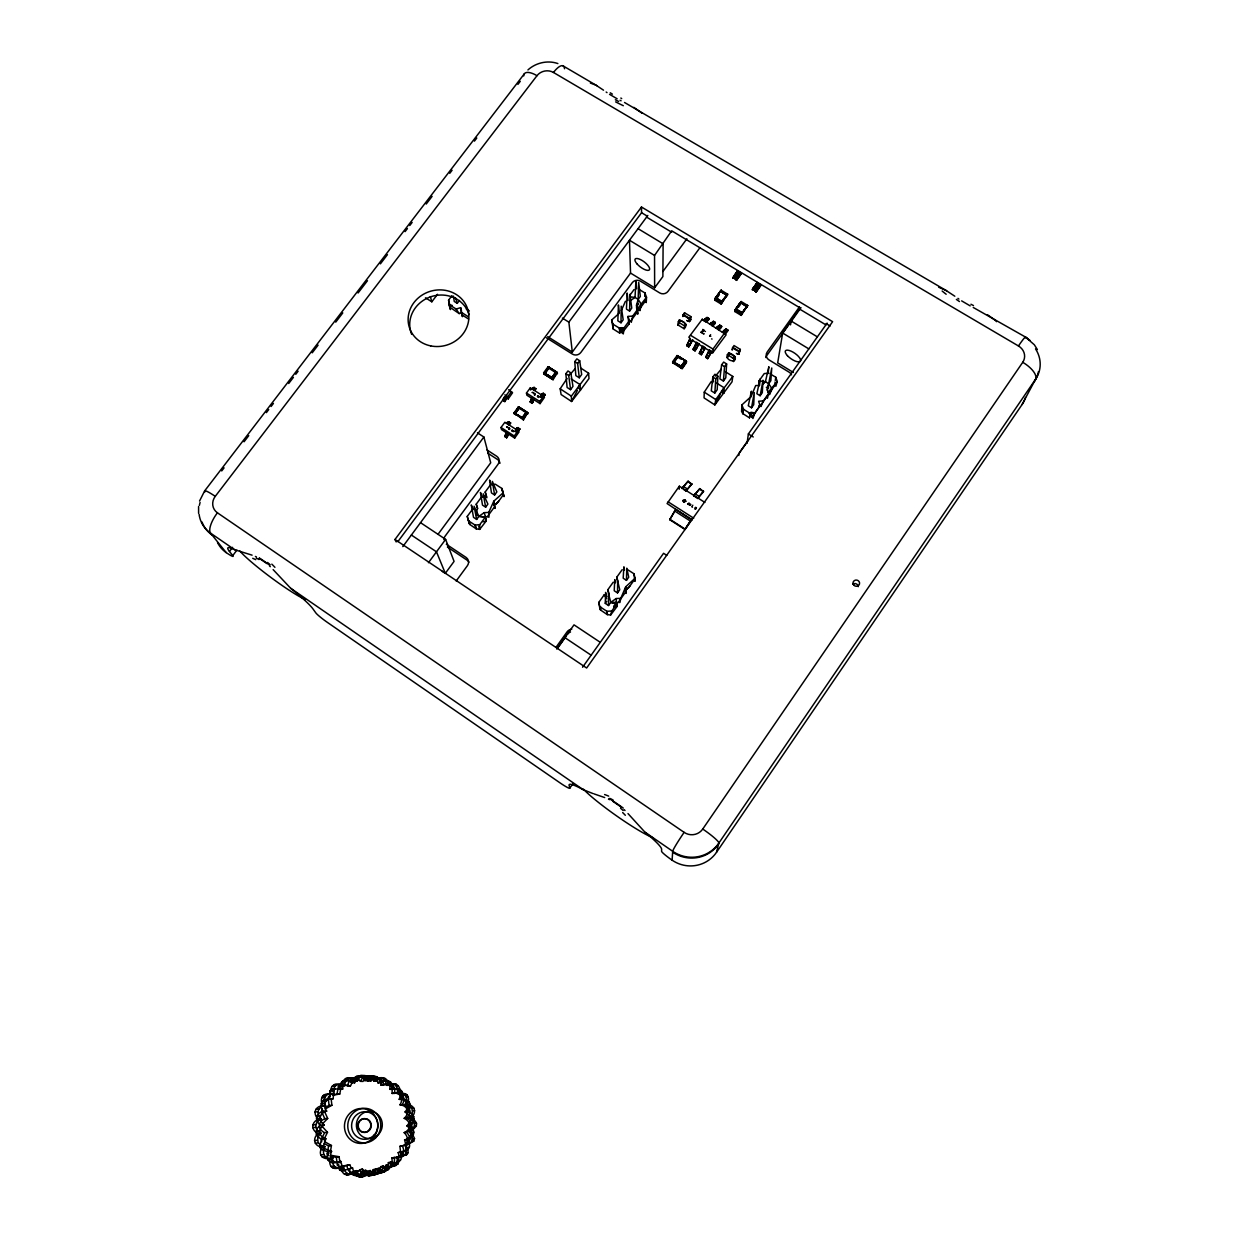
<?xml version="1.0" encoding="UTF-8"?>
<svg xmlns="http://www.w3.org/2000/svg" width="1239" height="1239" viewBox="0 0 1239 1239"><rect width="100%" height="100%" fill="white"/><g stroke="black" fill="none" stroke-linecap="round" stroke-linejoin="round"><path stroke-width="1.5" d="M403.248 1153.927L400.863 1154.655L399.918 1146.338C408.142 1145.61 409.706 1137.944 404.177 1132.632C411.503 1129.472 411.333 1121.574 404.193 1118.321C410.14 1113.195 407.941 1105.56 399.996 1104.816C404.177 1098.188 399.841 1091.528 392.02 1093.418C393.073 1084.806 388.907 1081.74 381.07 1085.225C380.729 1077.156 373.264 1074.91 368.2 1081.028C365.397 1073.284 357.529 1074.012 354.648 1081.198C349.336 1074.74 342.599 1078.147 341.747 1085.72C334.685 1081.337 329.295 1086.773 330.72 1094.161C322.45 1092.597 319.414 1098.528 322.636 1105.715C314.66 1106.396 312.693 1114.031 318.268 1119.266C311.051 1122.379 310.958 1130.216 318.082 1133.53L321.087 1133.127C315.202 1138.114 317.169 1145.812 325.083 1146.586C320.901 1153.091 325.036 1159.936 332.888 1158.031C330.736 1165.605 336.931 1170.716 343.761 1166.317C343.946 1174.417 351.597 1176.895 356.615 1170.623C359.325 1178.459 367.394 1177.855 370.213 1170.514C375.324 1177.143 382.65 1173.627 383.161 1165.961C390.146 1170.561 395.907 1164.815 394.188 1157.458C402.179 1159.472 406.005 1152.347 402.21 1145.827C410.233 1145.177 412.076 1137.371 406.423 1132.245C413.687 1129.178 413.532 1121.233 406.438 1118.058L404.193 1118.321M645.256 293.132L645.24 296.586L645.256 293.132L638.643 289.167M701.32 354.772L705.316 347.741L702.947 346.285L701.863 348.066L699.369 353.177L701.32 354.772L705.316 347.741M695.265 507.804L695.513 508.95M721.857 302.192L721.206 304.097L721.315 301.743L727.603 294.154L721.206 304.097L714.748 300.179L714.841 298.94L715.352 298.119L722.368 302.486M741.34 314.164L747.644 305.429L741.201 315.403L734.727 311.469L735.362 309.425L734.851 310.23L741.34 314.164L741.201 315.403C743.818 312.383 736.415 308.108 734.727 311.469L741.154 301.511L747.644 305.429L741.34 314.164L741.836 313.482M475.776 514.247L478.92 516.338L485.208 517.252L479.756 524.686L479.694 529.378L476.225 528.867L469.751 524.453L468.419 520.783L467.242 516.415L472.694 509.012M617.518 592.923L617.657 580.967L619.763 589.749L617.518 592.923L614.234 590.771L614.745 579.604L615.442 582.795M621.002 322.775L621.204 306.188L623.171 319.817L621.002 322.775L617.843 320.824L618.416 304.949L619.33 312.336M516.105 431.73L515.811 430.676L516.105 431.73L514.572 431.28L516.121 431.126M707.655 358.675L711.666 351.644L709.436 350.141L708.011 352.434L705.719 357.064L707.655 358.675L711.666 351.644L709.436 350.141L710.21 353.192L708.011 352.434M761.009 285.264L756.053 292.141L754.659 289.849L752.305 289.384L757.277 282.507C757.323 284.614 763.007 286.07 759.755 284.211L758.717 284.32M541.52 397.239L541.226 396.17L541.52 397.239L539.987 396.774L541.536 396.619M654.548 255.435L629.474 240.242L630.543 273.076L654.641 287.789L654.548 255.435L671.677 230.81L799.96 307.861L782.645 333.028L777.689 362.888L793.394 372.474M399.19 1099.334C402.365 1092.24 397.285 1086.324 389.851 1089.329C390.874 1081.492 384.013 1077.729 377.988 1082.886C376.625 1074.956 368.819 1073.981 364.777 1080.625C360.952 1073.408 353.301 1075.375 351.489 1082.747C345.464 1077.109 339.068 1081.585 339.378 1089.035L342.707 1089.035C342.289 1081.662 348.809 1077.233 354.679 1082.809C356.46 1075.514 364.08 1073.578 367.844 1080.718C371.808 1074.136 379.583 1075.111 380.915 1082.963C386.847 1077.822 393.708 1081.585 392.655 1089.329C399.949 1086.34 405.122 1092.24 401.901 1099.225C409.737 1098.776 412.85 1105.978 407.739 1111.693L405.091 1111.941C410.248 1106.133 407.104 1098.916 399.19 1099.334L401.901 1099.225M629.598 311.066L629.954 294.262L631.751 308.108L629.598 311.066L626.438 309.115L627.166 293.039L627.987 300.55M672.7 361.633L681.744 366.434L682.147 367.487L672.7 361.633L682.116 368.633L686.53 361.432L677.067 355.593L672.7 361.633L672.669 362.779L682.116 368.633L686.483 362.593L685.787 360.859L684.408 361.865M342.134 1166.255L347.075 1165.512C347.369 1173.519 354.741 1175.95 359.806 1169.771C362.655 1177.484 370.306 1176.926 373.249 1169.647C378.422 1176.229 385.437 1172.714 386.057 1165.156C392.995 1169.678 398.648 1164.041 396.976 1156.73C404.983 1158.573 408.514 1151.836 404.905 1145.239C412.974 1144.48 414.492 1137.03 409.071 1131.796C416.196 1128.667 416.149 1120.954 409.071 1117.764C414.91 1112.746 412.742 1105.25 404.952 1104.522C409.056 1098.002 404.797 1091.513 397.13 1093.34C399.082 1085.767 393.088 1081.182 386.367 1085.318C386.041 1077.372 378.7 1075.22 373.744 1081.182C371.003 1073.624 363.259 1074.29 360.456 1081.353C355.438 1074.987 348.391 1078.379 347.803 1085.798L344.086 1085.209M683.324 489.297L685.988 490.985L691.811 484.201L688.125 481.181L681.992 488.445L688.125 481.181M626.454 580.363L626.779 568.19L628.715 577.204L626.454 580.363L623.186 578.21L623.883 566.812L624.502 570.11M414.384 1126.22C422.081 1124.145 407.337 1114.388 405.091 1111.941M686.53 361.432L677.067 355.593L677.036 356.755L680.769 359.062M320.901 1149.234L328.118 1151.991C324.943 1159.208 329.76 1165.032 337.411 1162.151L339.517 1169.771L341.809 1171.056L345.139 1170.189L342.878 1168.919L340.787 1161.392C333.353 1164.428 328.304 1158.31 331.587 1151.325L324.448 1148.615C317.571 1152.162 320.251 1141.444 322.357 1139.276L325.888 1138.749L323.348 1146.183L324.448 1148.615M626.996 569.259L633.841 573.688L635.158 578.164L625.741 586.775L620.785 598.344L616.124 598.545L610.796 602.324L608.535 605.515L605.267 603.347L605.608 592.412L606.367 595.51M690.727 319.662L689.364 321.505L690.727 319.662L690.835 316.595L684.532 312.755L682.797 316.255M688.714 503.715L687.939 504.242L689.256 503.654M681.404 366.899L682.147 367.487M713.633 381.256L711.093 381.736L704.263 392.159L704.062 397.905L714.841 404.905L732.032 381.813L732.791 376.439L725.605 371.839M737.251 278.698L740.364 273.323L737.112 271.372L733.674 276.529L737.251 278.698L740.364 273.323M408.111 1149.591L400.925 1151.945C403.558 1158.93 398.679 1165.31 391.214 1161.857C391.71 1169.384 385.081 1173.937 379.103 1168.176C377.337 1175.672 369.547 1177.608 365.768 1170.266C361.742 1177.05 353.843 1175.919 352.557 1167.928L349.305 1168.764C350.622 1176.849 358.567 1177.979 362.655 1171.134C366.496 1178.552 374.302 1176.585 376.114 1169.012C382.309 1174.789 388.69 1170.266 388.365 1162.631C395.922 1166.116 400.832 1159.673 398.184 1152.611C406.454 1151.527 413.423 1148.77 407.244 1139.415C414.957 1137.665 415.886 1129.829 409.598 1125.554L406.95 1125.941C413.253 1130.324 412.401 1138.13 404.58 1139.957L406.686 1147.794L405.447 1150.241M637.187 307.907L638.162 299.373L640.331 296.431L638.689 282.384L638.162 299.373L636.521 305.026L637.961 308.914L637.744 314.195L637.357 311.996L630.682 321.118L629.04 321.211M677.841 324.866L679.251 320.003L683.804 322.202L685.895 324.804L684.129 328.738L677.841 324.866L679.142 323.069L678.012 324.928M684.424 315.806L684.532 312.755M406.438 1118.058C412.339 1113.009 410.14 1105.389 402.272 1104.677C406.423 1098.126 402.102 1091.466 394.374 1093.387C396.449 1085.829 390.208 1080.966 383.501 1085.271C383.254 1077.295 375.68 1075.003 370.74 1081.105C368.014 1073.454 360.115 1074.12 357.328 1081.275C352.263 1074.832 345.092 1078.271 344.535 1085.751C337.689 1081.306 331.99 1086.866 333.601 1094.114C325.981 1091.853 321.66 1099.38 325.578 1105.56C317.695 1106.21 315.713 1113.861 321.273 1119.003C314.087 1122.023 314.025 1129.922 321.087 1133.127M701.816 320.049L702.281 319.228L726.147 334.778L712.719 352.805L692.028 340.106M695.048 496.746L697.712 498.45L703.504 491.62L699.818 488.6L693.716 495.894L699.818 488.6M749.734 397.781L741.898 404.89L741.588 411.472L742.765 413.594L749.502 417.837L750.462 414.12M334.251 1089.995L333.059 1098.792C325.176 1098.002 322.171 1105.234 326.678 1111.135C319.104 1112.854 317.974 1120.598 324.2 1124.904L320.669 1125.275C314.396 1120.877 315.511 1113.149 323.178 1111.368C318.624 1105.358 321.66 1098.157 329.62 1098.885L330.008 1090.847L331.897 1088.957L335.304 1088.957L330.968 1089.871M646.526 297.236L646.247 302.595L645.875 300.396L639.216 309.487L636.985 309.611L646.526 297.236L645.085 293.364M717.877 376.191L717.195 389.727L714.81 393.042L711.279 390.843L712.828 377.028L714.934 374.24L717.877 376.191L715.786 378.871L714.81 393.042M756.89 289.384L753.622 287.417L753.235 288.3L756.828 290.484L759.972 285.109L756.704 283.142L752.259 289.849L754.659 290.344M534.381 394.823L535.403 394.374L534.613 395.024M508.935 429.298L509.941 428.632L509.167 429.499M635.158 578.164L634.972 581.354L633.841 573.688M669.726 519.699L675.735 509.415L691.532 519.296L684.95 529.471L669.726 519.699L675.735 509.415M726.627 363.987L725.791 377.756L723.421 381.054L719.874 378.855L721.609 364.824L723.684 362.067L726.627 363.987L724.552 366.667L723.421 381.054M1035.525 348.902A32.09 29.117 10.4 0 1 1035.525 379.304L1022.067 404.549L716.529 852.293A32.044 31.502 31.9 0 1 672.111 860.176L672.7 851.301A19.809 1.27 -56 0 1 684.129 832.36A13.443 13.211 28.9 0 0 702.745 829.046L1022.733 362.299A12.963 11.755 10.3 0 0 1018.443 345.96L553.477 72.466A11.894 10.547 -10.8 0 0 536.998 75.672A17.842 7.031 40 0 0 523.741 75.889M758.733 385.902L759.073 380.853L764.246 373.574L768.985 373.171M715.352 298.119L721.144 290.236L727.603 294.154L721.299 302.858L714.841 298.94L721.144 290.236L721.052 291.506M716.421 298.754L714.748 300.179L718.078 295.594M720.664 290.809L721.144 290.236M682.859 500.432L683.107 500.339M537.664 395.675L537.54 396.774L537.788 395.706M750.911 396.976L751.392 391.214L748.279 405.757L751.546 407.786L753.715 404.735L754.272 392.5L751.546 407.786M727.123 294.712L727.603 294.154M741.433 273.494L736.477 280.355L735.083 278.574L732.698 278.078L737.716 270.752C737.763 272.859 743.431 274.315 740.179 272.441L739.156 272.565M712.781 382.634L713.122 378.902M721.423 391.942L723.684 393.336L724.211 387.807L732.791 376.439M759.507 385.654L760.142 378.964L756.859 393.708L760.142 395.721L762.295 392.701L763.023 380.234L760.142 395.721M736.012 275.073L737.344 276.39L738.32 274.64L736.926 273.804L736.012 275.073L737.344 276.39M736.477 280.355L741.495 273.029M732.698 278.078L737.716 270.752M736.384 353.394L738.676 354.23L740.349 349.429L733.968 345.526L732.187 350.11A13.644 2.478 -58.2 0 1 732.621 347.555L732.884 347.586A13.521 12.467 -0.9 0 0 738.723 351.164L738.971 351.38A13.644 2.432 -58.2 0 0 738.661 354.168M733.473 361.556L735.099 356.77L728.687 352.852L727.386 354.679C724.784 360.952 737.67 363.647 734.959 356.662A13.536 12.545 -1.4 0 0 729.028 352.96L728.578 354.943M740.674 302.068L741.015 302.75M768.134 373.558L768.861 366.729L765.423 381.705L762.93 384.013M704.418 319.693L705.44 319.848C706.137 315.403 711.449 318.686 707.392 321.071L704.418 319.693L703.365 320.498L705.626 321.366L709.064 318.516M629.366 320.638L624.146 327.746L623.294 333.911L622.133 332.78L628.963 324.153L629.366 320.638L628.003 316.441L632.757 316.022L637.961 308.914M743.446 408.932L742.765 413.594L743.446 408.932L741.898 404.89M747.148 306.126L747.644 305.429M710.752 323.549L711.744 323.704C712.456 319.244 717.768 322.543 713.71 324.912L710.752 323.549L709.684 324.355L711.155 322.589L714.051 323.983L715.383 322.372M198.581 506.519L198.596 513.256M755.589 286.859L756.921 288.16L757.912 286.426L756.518 285.59L755.589 286.859L756.983 287.696M756.053 292.141L761.071 284.784M753.235 288.3L757.277 282.507M717.087 327.421L718.062 327.561C718.775 323.1 724.087 326.399 720.029 328.784L717.087 327.421L716.018 328.227L717.489 326.461L720.37 327.839L721.702 326.229M727.959 330.534L726.085 328.831L722.368 332.098L723.421 331.293L726.364 332.641L727.959 330.534L726.085 328.831M749.502 417.837L750.106 413.361L743.276 409.164M747.071 443.299L748.371 433.944L827.125 323.131M690.835 316.595L689.411 321.505L687.103 320.669M679.313 322.186L679.576 320.111A13.412 12.39 -4.4 0 1 685.337 323.642L685.554 323.89A13.552 2.85 -58.4 0 1 685.477 326.724L685.229 326.693A13.366 12.344 -4.4 0 0 684.114 325.656L677.95 321.799M409.071 1117.764L411.24 1117.516C417.032 1112.56 414.864 1105.08 407.151 1104.383C410.047 1099.256 408.529 1092.039 401.25 1093.634M680.908 366.713L673.939 362.299L678.337 356.259L685.275 360.564L680.908 366.713L673.939 362.299L678.337 356.259M332.888 1158.031C324.386 1160.54 316.828 1156.312 322.109 1147.097C314.117 1146.307 312.151 1138.548 318.082 1133.53M328.97 1155.894L327.313 1153.741L328.583 1145.982L324.246 1143.551M330.441 1151.651L331.448 1145.486L324.819 1141.785L324.417 1140.515M625.137 590.384L625.741 586.775L625.989 593.466L625.137 590.384L628.916 587.41L634.569 579.48M329.977 1158.635C328.381 1166.813 333.384 1170.917 340.942 1167.014C341.267 1175.161 348.717 1177.685 353.92 1171.351C356.847 1179.311 364.514 1178.552 367.627 1171.242C372.893 1177.917 380.063 1174.402 380.698 1166.658C387.761 1171.258 393.537 1165.527 391.818 1158.062L394.188 1157.458M393.475 1166.348L397.874 1164.071L398.431 1160.897M716.653 383.13L724.211 387.807L715.77 399.578L714.841 404.905L720.602 393.568M790.528 324.85L791.194 321.071L817.368 336.853M333.245 1094.718L336.993 1094.068L338.417 1086.231L342.568 1084.683M332.486 1095.291L339.749 1094.022L341.298 1086.169M775.258 380.435L775.831 377.291L770.348 373.992M740.349 349.429L738.754 354.23M767.39 390.331L771.758 367.998L770.859 380.683L768.707 383.703L767.127 389.542L768.676 393.553L767.375 398.215L767.173 396.108L760.498 405.494L758.81 405.571M531.996 392.531L532.971 392.5M533.637 393.568L534.52 393.429M620.785 598.344L619.934 602.479L610.796 602.324L608.504 593.791L608.535 605.515M506.565 426.975L507.463 426.851M508.207 428.028L509.105 427.904M632.757 316.022L631.286 322.295L630.682 321.118M695.652 508.733L695.342 507.479M716.529 852.293L718.837 843.093L1035.525 379.304A19.081 8.054 31.4 0 0 1022.733 362.299M502.957 400.367L504.18 397.409L506.147 398.493L504.862 401.591L502.879 400.197L503.979 397.363L505.915 398.586L504.862 401.591M504.8 436.515L506.534 432.612L504.722 436.36L506.705 437.754L508.594 433.898L506.705 437.754M611.648 320.018L613.243 329.032L619.732 333.136L621.219 327.716L624.146 327.746L622.133 332.78L621.219 327.716L619.485 328.18L612.902 324.153L611.648 320.018L619.423 313.095M530.942 400.956L531.949 398.168L530.106 401.947L530.942 400.956L532.863 402.179L532.089 403.341L533.994 399.438L532.863 402.179M690.634 504.536L689.411 505.28M608.395 597.105L609.263 594.039L607.791 589.795L613.228 582.191M407.523 1140.174L409.799 1139.555M412.355 1139.183L414.538 1138.595L411.224 1131.424L416.505 1125.895M414.538 1138.595L413.749 1141.165L408.762 1143.845M775.831 377.291L777.225 381.535L775.862 386.289L774.979 382.015M610.641 615.009L611.818 610.951L617.254 603.3L610.796 602.324L616.79 604.446L617.223 606.305L610.641 615.009L607.296 614.621L600.574 610.037L599.661 607.482L598.809 602.371L604.26 594.751L606.754 596.3M324.06 1139.23L327.514 1132.307L324.618 1132.678C317.633 1129.488 317.695 1121.698 324.788 1118.693L321.567 1111.538L322.403 1108.967M476.225 512.76L477.588 508.3L476.225 504.196L481.661 496.808M715.677 297.794L722.136 301.604L726.782 295.285L722.136 301.604L715.677 297.794L720.324 291.289L726.751 295.161L720.324 291.289M735.672 309.084L740.333 302.548L746.823 306.575L742.176 312.925L735.672 309.084L740.333 302.548L746.823 306.575M768.676 393.553L763.472 400.863L758.609 401.266L760.096 405.602L754.876 412.928L752.94 418.503L751.268 413.996M325.253 1108.967L331.897 1105.265L331.154 1099.008M686.747 345.805L690.185 338.464L686.747 345.387L688.683 346.997L692.647 339.966L688.683 346.997M694.413 347.245L696.612 342.398L698.966 343.853L695.002 350.885L693.05 349.29L694.413 347.245L696.256 348.655L695.002 350.885M693.05 349.692L696.612 342.398M696.256 348.655L698.966 343.853M699.369 353.58L702.947 346.285M199.556 501.036L204.636 490.923L524.345 73.798M704.883 502.43L679.344 486.184L679.204 489.25M733.674 276.529L734.03 275.631L737.282 277.598M705.703 357.482L709.482 350.529M613.615 606.165L617.254 603.3L617.223 606.305L613.878 607.28M705.425 331.463L705.068 331.402M751.035 396.604L755.697 385.577L758.748 385.406M621.389 310.416L625.463 301.232M760.096 405.602L751.965 417.481L754.876 412.928L750.927 412.246M478.765 526.281L479.694 529.378L486.277 520.907L485.332 516.446L488.987 517.19L488.739 512.419L493.788 501.191L503.127 492.812L501.934 488.476L495.337 484.217L492.193 484.495M763.472 400.863L760.901 406.562L760.498 405.494M512.543 430.986L511.63 430.599L512.481 430.243M728.036 330.023L724.83 333.632L726.364 332.641M324.618 1132.678L321.133 1139.663L321.737 1141.754M379.908 1173.209L384.787 1171.629L388.442 1164.49L386.057 1165.156M347.803 1085.798L350.482 1085.829L354.091 1078.859L356.213 1078.116M501.021 427.486L501.501 429.561L514.696 438.064L519.079 431.869L518.119 430.754L504.877 422.251L501.021 427.486L514.247 435.989L514.696 438.064M689.38 504.846L690.138 504.583M577.482 390.223L571.566 401.482L561.097 394.529L560.167 388.798L567.121 378.453M526.467 393.042L526.869 395.21L540.065 403.62L544.448 397.425L543.534 396.263L530.307 387.853L526.467 393.042L539.693 401.451L540.065 403.62M685.988 490.985L691.827 483.644M714.051 323.983L712.053 325.795L712.688 324.742M720.37 327.839L718.388 329.667L719.038 328.598M697.712 498.45L703.535 491.078M571.102 378.917L579.914 384.477L578.21 387.559L580.518 389.991L571.566 401.482L571.349 396.155L588.618 373.202L580.626 367.983M547.173 369.377L543.844 373.884L553.059 379.707L552.486 377.554L543.658 372.753L543.844 373.884L553.059 379.707L557.333 372.567L555.428 372.97L551.355 378.638M691.532 519.296L684.95 529.471M538.547 397.425L538.888 396.248L538.438 397.44M532.987 392.531L532.739 392.469M509.121 423.723L508.455 424.838L510.669 422.902L509.121 423.723L507.185 422.484L506.379 423.459L507.959 422.886L509.879 424.125M534.489 389.356L533.823 390.455L535.991 388.597L534.489 389.356L532.553 388.132L531.748 389.108L533.281 388.581L535.202 389.82M721.299 302.858L721.81 302.037M679.344 486.184L667.078 503.545L691.935 520.101M727.247 357.699L728.439 355.872M404.503 1155.321C407.569 1154.903 408.653 1153.122 407.724 1149.513M400.863 1154.655L399.438 1156.699L391.818 1158.062M321.675 1097.677L324.633 1097.599M685.028 500.246L683.82 501.95L685.028 500.246L684.238 499.751L683.154 501.268M273.122 569.599L290.7 588.293A53.664 5.39 36.5 0 1 313.08 609.077L315.775 612.825A12.22 1.239 36.3 0 0 327.53 622.489L560.183 782.971A12.638 1.316 35.4 0 0 569.863 788.035L572.96 783.637M330.193 1095.338L328.165 1097.444L329.063 1105.389L325.671 1107.217M747.597 441.13L739.822 452.111A6.195 5.808 1.7 0 0 738.8 455.487M322.465 1096.53L325.423 1096.469M582.578 667.248L663.562 553.291L666.768 555.366M600.28 606.63L600.574 610.037L598.809 602.371M599.939 607.745L600.636 606.769M605.267 603.347L606.769 601.225M683.262 501.609L684.47 499.906M618.71 601.736L625.68 591.948M777.225 381.535L768.056 392.438M775.66 384.167L769.016 393.522L769.589 394.606L772.036 388.814L768.707 383.703L765.423 381.705L759.073 380.853L759.12 384.152M692.818 505.218L691.734 506.736L692.477 507.216M746.792 306.451L742.176 312.925L735.734 308.945M556.001 647.347L567.075 631.859A6.257 6.056 -9.9 0 1 571.752 629.242M799.511 306.838L767.189 352.031A6.118 5.653 0.8 0 0 768.939 359.852L789.212 372.242A5.994 5.545 2 0 1 791.504 374.844M556.729 649.05L574.013 624.859L600.28 642.329M557.457 648.369L566.424 635.824M801.014 307.675L766.631 355.763A6.087 5.622 0.9 0 0 765.81 357.513M617.626 582.5L616.743 577.25L622.164 569.677M727.076 357.622L728.377 355.81M756.115 289.647L754.954 291.258L756.115 289.647L754.721 288.811M406.95 1125.941L411.534 1119.591L411.255 1117.392M409.598 1125.554C416.242 1121.574 415.189 1113.784 407.739 1111.693M736.539 277.877L735.377 279.472L736.539 277.877L735.161 277.04M709.591 336.094L710.628 334.669M734.851 310.23L741.154 301.511M738.382 307.287L740.38 304.531M712.719 352.805L712.998 349.073L724.66 332.904M526.482 411.875L522.022 418.039L515.207 413.594L519.683 407.523L526.482 411.875L522.022 418.039L515.207 413.594L519.699 407.616M551.68 377.818L556.11 371.7L549.311 367.503L544.866 373.419L551.68 377.818L556.11 371.7M717.412 297.391L719.41 294.65M690.433 339.114L688.853 337.194L702.281 319.228M675.952 358.257L672.669 362.779L674.744 363.399M737.391 275.91L738.32 274.64M680.366 367.549L682.55 364.421M756.828 290.484L759.972 285.109M506.147 398.493L506.72 397.688L505.915 398.586M322.357 1139.276C314.814 1137.108 314.009 1129.225 320.669 1125.275M325.888 1138.749C318.423 1136.597 317.602 1128.806 324.2 1124.904M662.911 271.496L686.886 238.802M442.292 571.334L445.312 573.347L454.078 561.391L445.622 539.383L420.517 522.657M654.641 287.789L662.88 276.56L663.113 243.789L638.054 228.673M487.593 516.322L494.562 506.813L493.788 501.191L495.058 508.424L494.562 506.813M501.934 488.476L503.452 494.686L497.799 502.399L494.067 505.295M456.184 580.998L467.444 565.619A6.149 5.885 -20.1 0 0 466.05 557.411L446.334 544.262M699.803 247.862L668.022 291.335A5.994 5.498 -5.4 0 1 659.69 292.915L640.377 281.129A5.839 5.359 -6.7 0 0 632.277 282.662L580.781 352.542A6.009 5.576 -9.6 0 1 572.433 354.106L546.322 337.736M680.892 366.558L685.275 360.564L678.322 356.352M399.392 1156.761L401.684 1156.157M428.446 562.723L445.622 539.383M483.272 496.669L486.493 496.405L485.192 492.007L490.613 484.635M629.877 295.238L634.027 289.585M570.559 389.666L572.96 386.382L570.838 372.893L567.973 370.957L565.851 373.713L567.106 387.497L570.559 389.666L568.716 375.541L570.838 372.893M579.279 377.771L581.68 374.503L579.728 360.797L576.863 358.876L574.757 361.618L575.841 375.603L579.279 377.771L577.622 363.445L579.728 360.797M473.515 509.601L471.269 504.939L473.515 517.344L476.659 519.42L478.92 516.338L484.186 512.652L488.739 512.419M485.642 507.185L487.903 504.103L483.225 493.803L485.642 507.185L482.498 505.109L480.438 492.487L482.591 497.257M494.609 494.965L496.854 491.898L492.363 481.382L494.609 494.965L491.449 492.905L489.575 480.066L491.635 484.945M520.241 408.901L527.922 413.811L525.878 413.191L527.721 412.742L523.245 418.813L514.015 412.897L518.491 406.826L527.721 412.742L523.462 419.882L514.015 412.897L522.843 417.775L523.462 419.882L522.084 418.224M543.658 372.753L548.103 366.729L557.333 372.567L552.888 378.592L543.658 372.753L544.711 372.629L545.532 374.952M519.187 407.197L518.491 406.826L527.721 412.742M548.815 367.085L548.103 366.729L557.333 372.567M515.935 415.065L515.052 412.788L514.015 412.897M522.486 418.24L523.245 418.813M552.16 378.127L552.888 378.592M437.971 534.365L490.721 462.782L483.891 437.011L477.464 432.86M547.731 336.683L572.31 352.093L630.543 273.076M514.247 435.989L518.119 430.754M539.693 401.451L543.534 396.263M394.993 539.476L641.477 207.006L832.608 321.675L586.636 668.007L394.993 539.476L396.17 541.939M397.905 541.613L641.57 212.721L641.477 207.006M505.295 397.069L508.207 398.927L512.559 392.748L508.671 389.712M402.799 546.616L483.891 437.011M572.31 352.093L568.871 322.155L647.827 215.447M685.523 323.859L684.129 328.738L685.477 326.941M508.207 398.927L507.742 396.743L511.583 391.57M452.173 305.429L448.828 304.407L450.454 309.595L448.564 300.163L451.972 295.61M453.52 296.106L454.233 301.433L457.268 303.338L459.468 300.427M549.311 367.503L544.866 373.419L551.649 377.663M733.442 361.447L734.804 359.527A13.644 2.447 -58 0 0 735.099 356.817L735.052 356.77M425.473 297.794L431.822 301.805L437.506 294.293M236.897 550.147L232.777 555.599L229.478 551.448L232.607 547.328M712.177 322.76L713.432 321.118M718.512 326.616L719.751 324.974M232.777 555.599A12.111 1.193 36.7 0 1 226.179 552.579L210.568 533.142A18.508 6.768 -55.2 0 1 217.429 512.807A12.483 11.585 -31.5 0 1 215.261 496.359L536.998 75.672M703.365 320.498L707.113 317.277M221.719 470.928L224.073 467.862M244.052 441.781L248.76 435.648M266.385 412.633L268.739 409.567M271.093 406.5L273.432 403.434M288.718 383.486L293.426 377.353M295.765 374.286L298.119 371.22M312.228 352.805L318.098 345.139M335.738 322.14L342.785 312.925M358.071 292.993L367.472 280.711M380.404 263.845L387.451 254.645M405.076 231.631L407.43 228.565M409.784 225.498L412.138 222.431M426.231 204.017L432.117 196.351M449.742 173.336L452.096 170.27M474.429 141.122L476.783 138.056M517.917 84.376L520.272 81.309M724.397 331.433L726.023 329.342M705.502 322.001L706.431 320.855M544.448 395.69L545.222 394.467L543.054 396.31L544.448 395.69L541.908 393.956L541.025 394.869L543.054 396.31M519.126 430.057L519.915 428.833L517.685 430.754L519.126 430.057L516.555 428.369L515.641 429.298L517.685 430.754M541.908 393.956L543.317 393.243L545.237 394.699M516.555 428.369L517.995 427.61L519.931 429.066M533.281 388.581L534.071 387.373L536.007 388.829M507.959 422.886L508.764 421.663L510.685 423.134M715.461 376.098L721.284 369.067M532.553 388.132L534.071 387.373M507.185 422.484L508.764 421.663M570.358 374.255L575.082 368.68M689.302 503.375L688.218 503.53L689.271 503.39M690.65 504.273L689.968 504.366M722.414 389.867L724.211 387.807M535.263 394.296L535.093 394.467M513.209 430.785L513.256 431.73L513.457 430.754M626.609 589.594L629.815 586.14M495.538 504.552L498.698 501.176M677.81 356.058L677.067 355.593M322.388 1123.943L327.685 1118.445L324.479 1111.352M687.924 504.118L689.008 503.7M369.872 1174.665L375.727 1168.95L382.34 1172.481L384.787 1171.629M397.13 1093.34L399.376 1093.309C401.746 1086.123 394.978 1080.873 388.721 1085.349C388.457 1077.527 381.039 1075.282 376.191 1081.26C373.512 1073.764 365.753 1074.414 363.027 1081.43L360.456 1081.353M745.847 307.969L747.504 306.668M725.837 296.694L727.494 295.393L722.662 292.481M527.938 69.926C535.898 62.693 547.653 59.999 557.875 63.561M762.852 383.517L765.423 381.705M629.923 300.984L635.018 297.437L635.917 281.16L636.629 288.795M695.714 507.51L696.457 507.897L695.76 507.494M704.201 333.849L703.798 333.678M517.995 427.61L515.641 429.298L517.623 430.553M543.317 393.243L541.025 394.869L543.007 396.108M689.457 504.753L690.386 504.583M355.175 1172.714L362.408 1169.074L368.572 1174.603M714.841 298.94L715.848 298.429M533.746 393.367L534.629 393.568M506.689 426.774L507.572 426.975M508.315 427.827L509.198 428.028M512.234 431.234L512.234 430.165M684.811 501.532L684.052 502.105L685.399 501.346M345.48 1078.55L348.221 1078.642M450.113 307.365L459.173 313.591L461.884 312.708L462.426 316.673L460.66 307.69L456.138 309.022L448.828 304.407M347.818 1077.729L350.699 1077.791M341.809 1171.056L352.557 1167.928M374.41 1174.866L376.935 1174.107M376.935 1173.983L379.444 1173.24M371.266 1175.517L374.302 1174.603M383.269 1171.583L386.181 1170.716M368.664 1175.919L371.715 1175.006M361.912 1177.019L364.545 1176.245M367.642 1175.315L368.603 1175.037M385.639 1170.359L388.519 1169.508M359.264 1177.035L361.927 1176.26M365.211 1175.346L367.611 1174.587M388.241 1167.881L390.641 1167.184M390.409 1166.224L392.778 1165.543M395.582 1164.737L397.874 1164.071M356.151 1175.749L359.341 1174.835M353.564 1175.284L356.786 1174.371M367.627 1171.242L370.213 1170.514M373.249 1169.647L379.103 1168.176M395.953 1162.724L398.726 1161.95M380.698 1166.658L383.161 1165.961M362.655 1171.134L365.768 1170.266M346.827 1175.021L349.584 1174.262M352.852 1173.364L353.688 1173.132M397.858 1160.804L400.6 1160.045M388.365 1162.631L391.214 1161.857M344.473 1174.231L347.106 1173.41M350.389 1172.528L352.573 1171.939M353.92 1171.351L356.615 1170.623M359.806 1169.771L362.408 1169.074M482.9 521.805L486.277 520.907L485.208 517.252L485.657 518.971M710.737 336.187L709.823 335.8L710.505 336.203M405.927 1153.246L408.127 1152.688M339.517 1169.771L342.878 1168.919M340.942 1167.014L343.761 1166.317M347.075 1165.512L349.785 1164.846L351.427 1168.315M333.167 1168.191L336.063 1167.494M340.152 1166.503L339.192 1166.472M341.36 1166.209L349.785 1164.846M398.184 1152.611L400.925 1151.945M331.123 1166.627L333.957 1165.884M331.433 1156.421L336.311 1157.303L337.38 1165.078L338.789 1164.753M406.686 1147.794L409.335 1147.175M337.411 1162.151L340.787 1161.392M329.651 1161.903L333.121 1161.144M399.918 1146.338L402.21 1145.827M404.905 1145.239L407.104 1144.743M327.979 1160.06L331.355 1159.193M336.311 1157.303L339.114 1156.715L339.966 1162.879M406.748 1142.652L408.978 1142.172M411.596 1141.615L413.749 1141.165M322.31 1157.241L325.284 1156.637M331.479 1155.398L339.114 1156.715M404.58 1139.957L407.244 1139.415M320.793 1155.011L323.782 1154.423M327.313 1153.741L328.924 1153.432M328.118 1151.991L331.587 1151.325M410.806 1135.358L413.408 1134.878M411.271 1132.647L413.872 1132.198M322.109 1147.097L325.083 1146.586M328.583 1145.982L331.448 1145.486M399.252 1156.142L406.609 1154.887M319.863 1146.942L323.348 1146.183M404.177 1132.632L406.423 1132.245M409.071 1131.796L411.224 1131.424M315.295 1143.272L318.33 1142.807M409.598 1126.948L411.797 1126.607M314.52 1140.654L317.571 1140.205M409.598 1124.176L411.797 1123.866M414.384 1123.51L416.505 1123.215M316.363 1134.32L319.956 1133.84M316.053 1131.61L319.631 1131.161M411.534 1119.591L414.12 1119.266M695.435 509.214C696.938 506.705 694.506 509.833 695.296 509.214M312.786 1127.676L315.837 1127.335M411.178 1116.881L413.764 1116.587M736.524 279.875L735.083 278.063L732.745 277.598M312.832 1124.919L315.868 1124.609M624.146 327.746L619.485 328.18L619.732 333.136M750.106 413.361L754.876 412.928M318.268 1119.266L321.273 1119.003M324.788 1118.693L327.685 1118.445M407.677 1111.197L409.892 1111.011M412.494 1110.779L414.631 1110.593M316.472 1118.6L320.049 1118.29M479.756 524.686L475.033 525.073L468.419 520.783M611.818 610.951L606.986 611.338L600.11 606.878M316.967 1115.921L320.529 1115.642M406.872 1108.595L409.102 1108.425M411.704 1108.224L413.841 1108.053M314.985 1111.972L318.02 1111.77M321.567 1111.538L326.678 1111.135M407.569 1104.476L410.202 1104.305M315.837 1109.354L318.857 1109.184M399.996 1104.816L402.272 1104.677M404.952 1104.522L407.151 1104.383M406.438 1102.029L409.071 1101.905M322.636 1105.715L325.578 1105.56M329.063 1105.389L331.897 1105.265M321.18 1103.639L324.695 1103.484M322.434 1101.239L325.934 1101.115M329.62 1098.885L333.059 1098.792M401.235 1096.964L403.496 1096.902M406.16 1096.825L408.343 1096.763M328.893 1096.407L330.147 1096.376M399.686 1094.765L401.963 1094.718M404.657 1094.672L406.841 1094.626M323.255 1095.446L326.198 1095.4M392.02 1093.418L394.374 1093.387M330.72 1094.161L333.601 1094.114M336.993 1094.068L339.749 1094.022M738.552 354.153L738.398 354.122A13.459 12.421 -0.8 0 1 736.911 353.564M399.361 1091.482L402.071 1091.466M330.008 1090.847L333.43 1090.847M397.564 1089.546L400.29 1089.546M389.851 1089.329L392.655 1089.329M332.191 1086.169L335.041 1086.2M338.417 1086.231L341.174 1086.262M331.897 1088.957L342.707 1089.035M341.747 1085.72L344.535 1085.751M334.313 1084.559L337.163 1084.59M390.889 1085.627L393.243 1085.658M396.015 1085.689L398.277 1085.736M381.07 1085.225L383.501 1085.271M386.367 1085.318L388.721 1085.349M388.783 1084.032L391.152 1084.079M393.94 1084.14L396.217 1084.187M351.489 1082.747L354.679 1082.809M377.988 1082.886L380.915 1082.963M342.103 1081.477L345.402 1081.554M354.648 1081.198L357.328 1081.275M387.699 1081.864L390.533 1081.941M344.442 1080.269L347.71 1080.362M364.777 1080.625L370.74 1081.105M373.744 1081.182L376.191 1081.26M385.422 1080.625L388.272 1080.718M351.458 1078.766L354.091 1078.859M353.905 1077.915L356.197 1078.007M377.694 1078.24L380.156 1078.333M383.052 1078.457L385.422 1078.55M356.29 1076.397L359.434 1076.536M375.2 1077.419L377.694 1077.527M380.621 1077.651L383.006 1077.76M358.861 1075.994L361.974 1076.133M360.301 1075.529L362.919 1075.653M365.985 1075.808L368.51 1075.917M371.204 1076.102L374.193 1076.242M373.744 1076.536L376.718 1076.676M362.903 1075.514L365.505 1075.638M368.556 1075.777L371.05 1075.901M712.069 339.068L711.573 338.882M484.976 516.911L478.92 516.338L474.072 506.255L476.659 519.42M630.372 296.849L635.018 297.437L638.162 299.373L641.337 304.314L639.974 310.664L639.216 309.487M343.249 1084.683L350.482 1085.829M390.27 1164.784L395.783 1165.682M590.368 83.059L595.882 85.119L603.532 90.184M938.697 287.247L945.806 290.313L954.82 296.214M555.459 373.078L557.488 373.698L548.273 367.875L548.103 366.729M516.276 414.6L514.231 413.981L518.491 406.826M355.361 1172.574L353.673 1172.017M594.023 793.889L604.694 797.56M592.954 793.549L583.213 789.692L290.7 588.293M732.264 357.606L734.541 359.48A13.49 12.498 -1.3 0 0 732.683 357.854M252.106 555.165L234.698 549.744L210.568 533.142A30.913 28.729 -31.6 0 1 199.107 514.355M689.534 318.408L683.216 314.536M739.063 351.257L732.652 347.323M679.344 320.08L679.375 320.08A13.536 2.896 -58.4 0 1 679.452 322.016M255.389 556.45L256.411 556.884M608.457 799.124L609.603 799.651M624.518 102.481L946.689 290.824M621.08 100.793L620.027 100.266M973.25 307.473L1025.412 337.008L1034.317 344.752L1037.384 349.584M706.989 319.817L704.821 318.733L705.626 321.366M703.52 333.957L703.163 333.678M617.161 98.795L609.526 94.319M970.199 305.894L961.65 300.876M708.538 351.938L710.567 353.038M259.183 558.278L266.958 563.606M531.438 399.144L533.405 400.243M612.747 801.261L621.374 807.178M506.023 433.588L508.005 434.688M563.002 65.837L596.919 85.708M987.452 314.721L995.087 320.189M633.872 107.375L642.22 113.338M532.398 388.597L534.381 389.774M541.629 394.482L543.627 395.659M507.03 422.948L509.028 424.141M516.276 428.895L518.274 430.088M641.57 212.721L646.572 215.725L646.588 217.119L671.662 232.189M830.115 325.996L826.165 323.611L825.886 324.866L799.728 309.146M737.066 272.115L740.752 274.33M760.328 286.101L756.626 283.87L760.142 285.915M736.988 271.976L740.566 274.144M693.05 349.29L695.002 350.467M699.369 353.177L701.32 354.354M782.645 333.028L808.835 348.887M735.889 309.858L742.362 313.792M723.421 331.293L725.388 332.486M724.846 330.472L726.797 331.665M711.155 322.589L713.137 323.797M717.489 326.461L719.472 327.669M723.839 330.333L725.837 331.541M689.596 340.152L691.548 341.345M707.066 317.773L709.002 318.965M713.37 321.629L715.306 322.806M719.689 325.47L721.64 326.662M689.194 340.291L691.176 341.499M695.528 344.179L697.511 345.387M701.863 348.066L703.86 349.29M702.761 329.419L704.294 330.364M702.947 329.961L704.077 330.658M703.334 331.541L702.281 330.89L701.367 332.145L702.575 332.873M700.747 332.191L702.358 333.183M727.386 354.679L733.767 358.582M690.603 335.335L712.998 349.073M695.915 344.039L697.867 345.232M702.25 347.927L704.217 349.135M688.001 343.575L689.937 344.767M706.973 355.252L708.925 356.445M637.481 303.942L638.286 304.453M767.127 387.807L767.963 388.318M686.747 345.387L688.683 346.579M705.719 357.064L707.67 358.257M530.695 401.049L532.631 402.241M705.44 319.848L707.392 321.071M711.744 323.704L713.71 324.912M718.062 327.561L720.029 328.784M503.468 399.299L505.388 400.491M687.537 317.881L690.588 319.786M562.351 318.098L568.871 322.155M748.371 433.944L753.25 436.98M721.609 364.824L724.552 366.667M533.436 388.132L535.372 389.34M505.311 435.462L507.247 436.67M712.828 377.028L715.786 378.871M701.011 351.148L702.978 352.387M688.388 343.389L690.34 344.612M694.692 347.261L696.659 348.5M466.313 309.038L469.364 310.974M460.908 312.027L468.249 316.673M462.116 314.954L468.605 319.043M542.697 394.002L544.618 395.21M508.114 422.437L510.05 423.661M688.063 481.816L691.811 484.201M699.741 489.235L703.504 491.62M683.355 486.4L687.149 488.816M695.079 493.85L698.889 496.266M531.252 399.097L533.188 400.336M574.757 361.618L577.622 363.445M530.106 401.947L532.089 403.341M504.815 394.885L507.742 396.743M668.146 501.857L693.701 518.196M517.36 428.369L519.296 429.592M565.851 373.713L568.716 375.541M502.879 400.197L504.784 401.421M505.837 433.542L507.773 434.796M707.299 355.02L709.297 356.305M674.574 510.917L689.86 520.736M669.757 519.218L684.935 528.991M704.263 392.159L715.77 399.578M504.722 436.36L506.643 437.599M503.715 399.206L505.62 400.445M505.558 435.354L507.494 436.608M486.958 449.943L496.684 456.246A6.071 5.715 -15.4 0 1 498.078 464.222L445.002 536.317A5.978 5.684 -20.3 0 0 443.872 539.631M487.825 453.18L497.489 459.468A6.04 5.699 -15.4 0 1 499.967 463.293M560.167 388.798L571.349 396.155M705.874 318.903L707.732 320.127M447.403 547.049L467.041 560.136A6.118 5.854 -20.1 0 1 468.915 562.212M411.363 535.031L436.484 551.82L445.312 573.347M564.876 637.651L591.142 655.199M958.893 299.048L957.917 298.367M217.429 512.807L684.129 832.36M627.987 813.574L644.869 832.081L672.7 851.301A33.252 32.694 29.5 0 0 718.837 843.093A20.056 2.509 34.7 0 0 702.745 829.046M607.002 92.631L606.165 92.042M342.227 1165.992L341.36 1165.357M338.928 1166.286L337.38 1165.078M700.732 351.148L702.59 352.542M757.215 282.972L758.609 284.769M737.67 271.233L739.048 272.998M608.86 595.247L607.791 589.795M756.115 291.676L754.659 289.849M624.069 809.594L625.014 810.507M269.436 565.851L270.319 566.703M995.475 320.56L996.59 321.675M684.424 325.965L685.415 326.941M322.357 1126.623L327.514 1132.307M721.516 390.889L723.684 393.336M456.138 309.022L459.173 313.591M604.26 594.751L606.707 598.809M476.396 528.619L475.033 525.073L476.225 528.867M616.046 602.34L616.79 604.446M467.242 516.415L469.751 524.453L468.59 520.535M476.225 504.196L477.588 508.548M616.743 577.25L618.168 581.803M455.627 297.98L457.268 303.338M501.749 488.708L502.879 492.456M485.192 492.007L486.912 497.706M484.186 512.652L485.332 516.446M503.452 494.686L504.041 496.653L503.127 492.812M569.863 788.035L569.15 785.572A56.467 5.947 35.2 0 1 583.213 789.692M430.336 296.586L431.822 301.805M628.963 324.153L628.003 316.441M448.564 300.163L449.834 305.197M460.66 307.69L461.481 311.035M530.695 390.037L530.307 387.853M621.219 327.716L621.792 330.968M607.482 614.374L606.986 611.338L607.296 614.621M579.914 384.477L580.518 389.991L588.99 378.561L588.618 373.202M616.124 598.545L616.403 601.844M612.902 324.153L613.243 329.032L613.073 323.921M636.521 305.026L636.614 308.387M1018.443 345.96A19.468 1.115 -57 0 1 1025.334 337.705M553.477 72.466A18.244 5.932 -61.5 0 1 564.535 68.749M204.931 491.914A18.693 2.184 37 0 1 215.261 496.359M199.402 505.357A30.913 28.729 -31.6 0 1 200.099 502.461M229.478 551.448A53.664 5.39 36.5 0 1 234.698 549.744M718.605 843.976A33.143 32.586 29.8 0 1 672.638 852.153M212.055 534.985A30.82 28.636 -31.6 0 1 202.034 522.037M1038.452 371.607A31.982 29.024 10.4 0 1 1034.24 381.72M411.642 334.282A30.386 27.97 -16.6 0 1 430.63 296.802A30.386 27.97 -16.6 0 1 469.039 314.582M852.788 584.235A3.283 3.098 13.4 0 1 858.209 586.682M672.111 860.176A12.963 1.347 35 0 1 661.58 851.286L661.611 849.319A56.467 5.947 35.2 0 0 645.287 832.422M226.179 552.579A29.844 27.831 -31.8 0 1 217.537 542.589M1025.489 397.425A30.944 28.187 10.8 0 1 1022.067 404.549M622.659 812.567A51.558 26.143 43.1 0 1 625.339 815.293M620.538 808.215A44.573 30.154 41.9 0 1 623.124 810.523M609.867 798.427A44.573 32.818 41.1 0 1 613.15 800.053M604.586 794.54A51.542 32.508 37.1 0 1 608.69 796.119M252.725 558.324A48.941 25.167 41.2 0 1 255.745 559.656M256.334 558.139A42.25 27.645 50.1 0 1 258.997 559.532M267.516 562.46A42.219 29.628 54.5 0 1 270.133 564.783M271.821 564.148A48.848 28.714 51.6 0 1 274.934 567.323M621.699 98.609A46.261 1.409 34.3 0 1 620.847 98.036M612.407 94.149A39.849 8.58 27.6 0 1 610.269 92.786M618.664 101.474A39.818 11.445 24.7 0 1 615.349 99.74M623.325 105.702A46.106 6.149 25.8 0 1 615.628 101.892M973.498 305.568A42.141 9.045 27.9 0 1 970.942 304.252M959.482 301.557A42.126 12.591 28.8 0 1 956.384 299.42M946.162 294.247A48.693 7.434 31.6 0 1 942.136 291.026M652.597 837.579A46.974 5.126 35.2 0 1 616.945 816.145A46.974 5.126 35.2 0 1 583.368 789.119M609.278 798.536A46.974 5.126 35.2 0 1 623.263 808.06M305.475 599.599A44.65 4.631 36.6 0 1 271.217 577.684A44.65 4.631 36.6 0 1 239.808 550.983M259.4 558.015A44.65 4.631 36.6 0 1 269.529 564.984M728.764 352.929A13.629 2.493 -58.1 0 1 728.733 354.788M686.762 320.436A13.335 12.266 -3.7 0 0 689.07 321.397L689.318 321.428A13.552 2.819 -58.6 0 1 689.442 318.593L689.271 318.346A13.381 12.313 -3.8 0 1 683.448 314.799L683.247 314.706A13.536 2.865 -58.6 0 0 682.89 316.549M567.555 634.244A6.226 6.04 -9.9 0 1 570.529 631.998M638.054 304.035A3.237 2.989 -6.5 0 1 638.72 304.128M766.322 387.311A3.314 3.082 1.3 0 1 768.722 387.931M622.768 328.676A3.268 3.02 -7.3 0 1 619.33 329.047M752.336 413.129A3.345 3.113 0.9 0 1 749.022 413.578M685.244 500.386L685.787 501.315L685.244 500.386M1029.764 340.338L1025.489 337.085L1029.764 340.338M430.707 345.898A30.572 28.125 -16.6 0 0 467.815 309.549A30.572 28.125 -16.6 0 0 416.939 299.188A30.572 28.125 -16.6 0 0 430.707 345.898M853.903 585.242A3.299 3.113 13.3 0 0 859.448 584.127A3.299 3.113 13.3 0 0 855.545 580.1A3.299 3.113 13.3 0 0 853.903 585.242M637.016 263.892A8.921 3.19 37.1 0 0 649.391 269.839A8.921 3.19 37.1 0 0 640.47 259.57A8.921 3.19 37.1 0 0 637.016 263.892M787.415 355.655A9.107 3.33 34.8 0 0 800.363 361.277A9.107 3.33 34.8 0 0 791.024 351.133A9.107 3.33 34.8 0 0 787.415 355.655M374.085 1135.079A13.83 13.149 -80 0 0 368.169 1112.111A13.83 13.149 -80 0 0 352.046 1129.318A13.83 13.149 -80 0 0 374.085 1135.079M369.423 1130.278A6.907 6.567 -80 0 0 366.465 1118.786A6.907 6.567 -80 0 0 358.412 1127.397A6.907 6.567 -80 0 0 369.423 1130.278M378.53 1134.366A13.598 12.948 -80.2 0 0 372.676 1111.755A13.598 12.948 -80.2 0 0 356.832 1128.698A13.598 12.948 -80.2 0 0 378.53 1134.366M372.893 1138.099A17.501 16.634 -79.7 0 0 365.412 1109.013A17.501 16.634 -79.7 0 0 345.015 1130.804A17.501 16.634 -79.7 0 0 372.893 1138.099M375.928 1137.572A17.315 16.463 -79.9 0 0 368.51 1108.812A17.315 16.463 -79.9 0 0 348.329 1130.371A17.315 16.463 -79.9 0 0 375.928 1137.572M368.912 1130.355A6.923 6.582 -79.9 0 0 365.954 1118.832A6.923 6.582 -79.9 0 0 357.87 1127.459A6.923 6.582 -79.9 0 0 368.912 1130.355"/></g></svg>
